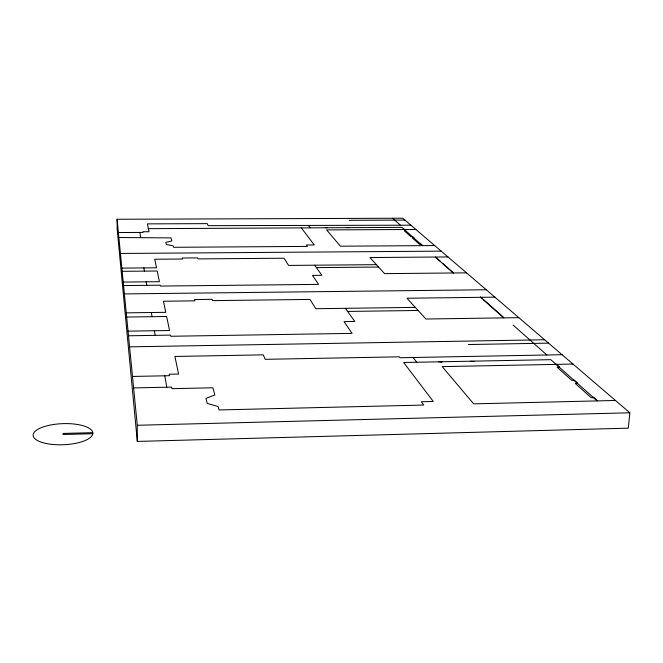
<?xml version="1.0" encoding="UTF-8"?>
<svg xmlns="http://www.w3.org/2000/svg" width="663" height="663" viewBox="0 0 663 663"><rect width="100%" height="100%" fill="white"/><g stroke="black" fill="none" stroke-linecap="round" stroke-linejoin="round"><path stroke-width="0.99" d="M629.85 412.792L628.3 428.157L137.316 441.425L117.152 228.81L117.086 219.262L402.748 218.218L629.85 412.792L137.266 425.265L117.086 219.262M92.729 433.718L63.051 434.497L63.109 433.436L92.729 432.666M593.592 397.684L591.28 397.734L575.235 383.405L577.473 383.363M615.471 400.469L473.672 403.858L442.196 366.622L572.948 364.037M133.603 387.921L171.601 387.109L171.891 388.675L212.881 387.789L214.87 394.933L205.944 398.413L207.221 403.386L218.11 406.527L219.072 409.949L423.74 405.052L421.312 401.745L433.27 401.463L403.651 362.495L550.796 359.661L597.214 400.908M574.117 380.38L571.896 380.429L557.044 367.178L559.207 367.128M132.484 376.451L169.488 375.706L169.214 374.23L178.571 374.048L174.924 356.454L263.294 354.854L265.208 359.321L399.341 356.827L400.038 357.747L562.058 354.705M129.583 346.848L544.613 339.763M468.385 344.536L548.55 343.136M518.822 317.66L425.903 319.019L406.974 298.234L494.88 297.148M128.042 331.152L169.546 330.514L166.637 316.491L126.658 317.047M128.498 335.785L170.499 335.113L170.739 336.274L352.078 333.373L344.056 321.621L354.78 321.464L345.415 308.32M415.311 307.383L315.82 308.709L309.977 299.427L212.574 300.629L212.119 299.32L194.532 299.535L194.922 300.845L163.471 301.234L165.767 312.323L126.252 312.853M347.636 311.436L418.121 310.475M124.395 293.916L486.244 289.756M466.512 272.849L384.581 273.637L369.937 257.551L447.939 256.937M123.235 282.073L159.418 281.7L157.197 271.001L122.183 271.324M123.575 285.579L160.139 285.189L160.322 286.068L318.605 284.377L312.48 275.402L321.903 275.311L314.693 265.2M376.418 264.661L288.596 265.424L284.071 258.222L198.046 258.901L197.69 257.89L182.176 258.006L182.474 259.026L154.761 259.241L156.534 267.802L121.868 268.109M316.408 267.603L378.59 267.048M420.922 244.257L419.372 244.274L412.378 238.025L413.894 238.017M434.671 245.567L340.384 246.188L326.619 229.904L415.883 229.464M120.434 253.465L441.177 251.144M410.894 225.196L208.124 225.66L207.254 223.63L147.418 223.879L149.051 231.735L142.827 231.768L142.943 232.415L118.387 232.539M148.147 228.669L401.911 227.376L422.48 245.65M405.739 230.774L404.264 230.782L410.903 236.708L412.411 236.699M118.868 237.511L170.988 237.901L171.85 240.967L165.791 242.385L166.338 244.49L173.217 245.865L173.615 247.299L307.425 246.412L306.397 245.003L314.295 244.954L301.292 227.84M349.186 220.29L404.919 220.075M392.537 218.251L400.419 225.238M513.137 325.094L546.884 354.995M403.825 228.859L405.375 230.235M412.345 236.418L413.894 237.793M420.856 243.976L422.406 245.351M436.337 257.725L440.207 261.156M442.528 263.219L453.368 272.841M480.46 296.891L482.009 298.267M483.559 299.643L503.681 317.511M556.315 364.244L559.415 366.987M574.117 380.048L577.216 382.8M593.468 397.228L597.338 400.667M435.293 257.037L453.235 272.974M480.642 297.322L503.772 317.884M349.103 227.616L347.13 227.633M473.755 361.144L474.161 361.584L470.879 361.202M327.182 227.724L325.201 227.732M441.657 361.766L442.03 362.205L438.757 361.816M308.51 225.644L310.218 227.799M413.008 357.498L416.77 362.238M139.818 232.431L140.68 237.395M164.789 375.805L166.769 387.209M143.888 267.91L144.418 271.117M146.216 281.833L146.805 285.33M151.355 312.513L152.051 316.699M154.404 330.746L155.175 335.354M137.266 425.265L137.316 441.425M92.828 433.196L92.58 434.58A29.868 10.55 -2.2 0 1 46.974 443.646A29.868 10.55 -2.2 0 1 46.907 425.837A29.868 10.55 -2.2 0 1 92.563 431.828L92.828 433.196"/></g></svg>
